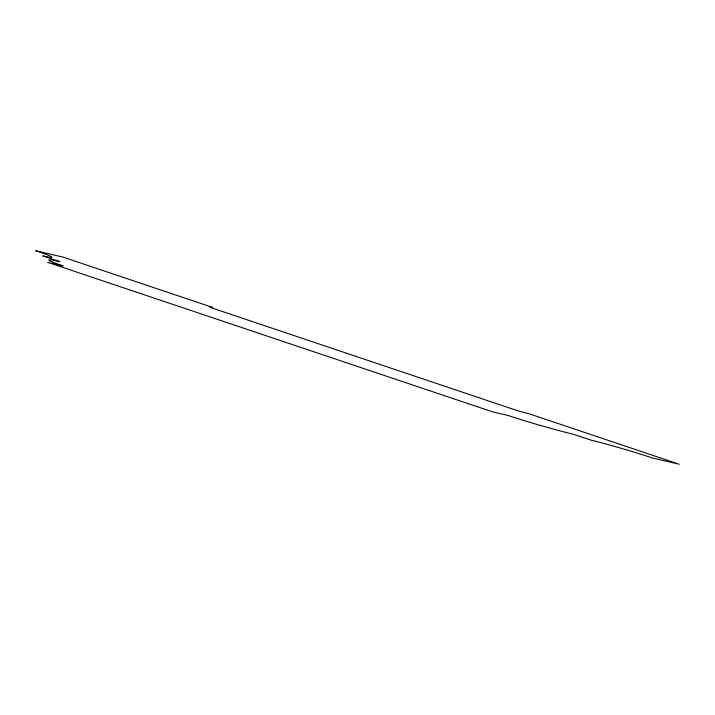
<?xml version="1.0" encoding="UTF-8"?>
<svg xmlns="http://www.w3.org/2000/svg" width="715" height="715" viewBox="0 0 715 715"><rect width="100%" height="100%" fill="white"/><g stroke="black" fill="none" stroke-linecap="round" stroke-linejoin="round"><path stroke-width="1.07" d="M212.713 307.441L209.897 307.289L516.739 410.428L529.44 413.896L679.25 464.25L652.098 457.913A45.903 2.163 16.2 0 0 590.706 440.065L573.582 434.309A50.256 2.368 16.2 0 1 508.311 415.558L492.796 411.929L47.655 262.316L63.17 265.935A50.256 2.368 16.2 0 1 59.962 261.672L42.837 255.916A45.903 2.163 16.2 0 0 35.75 250.751L62.902 257.087L212.713 307.441"/></g></svg>
